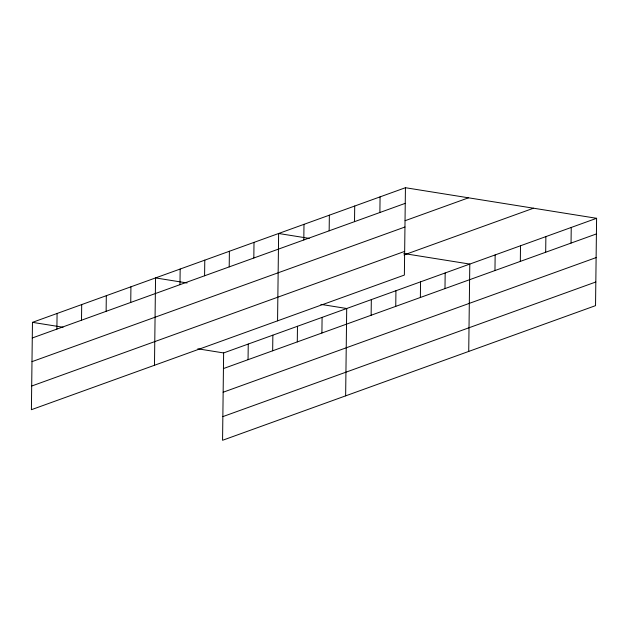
<?xml version="1.0" encoding="UTF-8"?>
<svg xmlns="http://www.w3.org/2000/svg" width="628" height="628" viewBox="0 0 628 628"><rect width="100%" height="100%" fill="white"/><g stroke="black" fill="none" stroke-linecap="round" stroke-linejoin="round"><path stroke-width="0.94" d="M405.437 187.717L32.468 322.352L31.4 409.699L404.369 275.064L405.437 187.717L596.6 218.301L595.532 305.648L222.563 440.283L223.631 352.936L596.6 218.301M56.889 329.096L57.085 313.466M81.507 320.209L81.703 304.58M106.124 311.323L106.313 295.694M130.742 302.437L130.93 286.808M154.48 365.268L155.548 277.921L187.089 282.969M179.969 284.665L180.165 269.035M204.587 275.778L204.783 260.149M229.204 266.892L229.393 251.263M248.052 359.679L248.248 344.05M253.822 258.006L254.01 242.377M272.67 350.793L272.858 335.164M277.56 320.837L278.628 233.49L309.212 238.381M297.287 341.907L297.476 326.277M303.803 239.967L303.991 224.337M321.905 333.028L322.093 317.391M329.158 230.814L329.355 215.176M345.643 395.86L346.711 308.505L320.9 304.376M354.522 221.653L354.718 206.023M371.132 315.256L371.329 299.619M379.885 212.5L380.073 196.87M395.75 306.37L395.938 290.733M420.368 297.484L420.556 281.846M444.985 288.597L445.174 272.96M468.724 351.429L469.791 264.082L403.835 253.524M494.958 270.558L495.154 254.921M520.322 261.397L520.51 245.768M545.685 252.244L545.873 236.615M571.048 243.091L571.237 227.454M32.279 337.982L405.248 203.346M405.115 220.695L468.519 197.812M31.989 361.649L404.958 227.014M31.69 386.032L404.66 251.396M403.969 254.968L533.517 208.206M223.435 368.565L596.412 233.93M223.152 392.233L596.121 257.598M222.854 416.615L595.823 281.988M32.468 322.352L63.051 327.243M197.82 348.807L223.631 352.936"/></g></svg>
